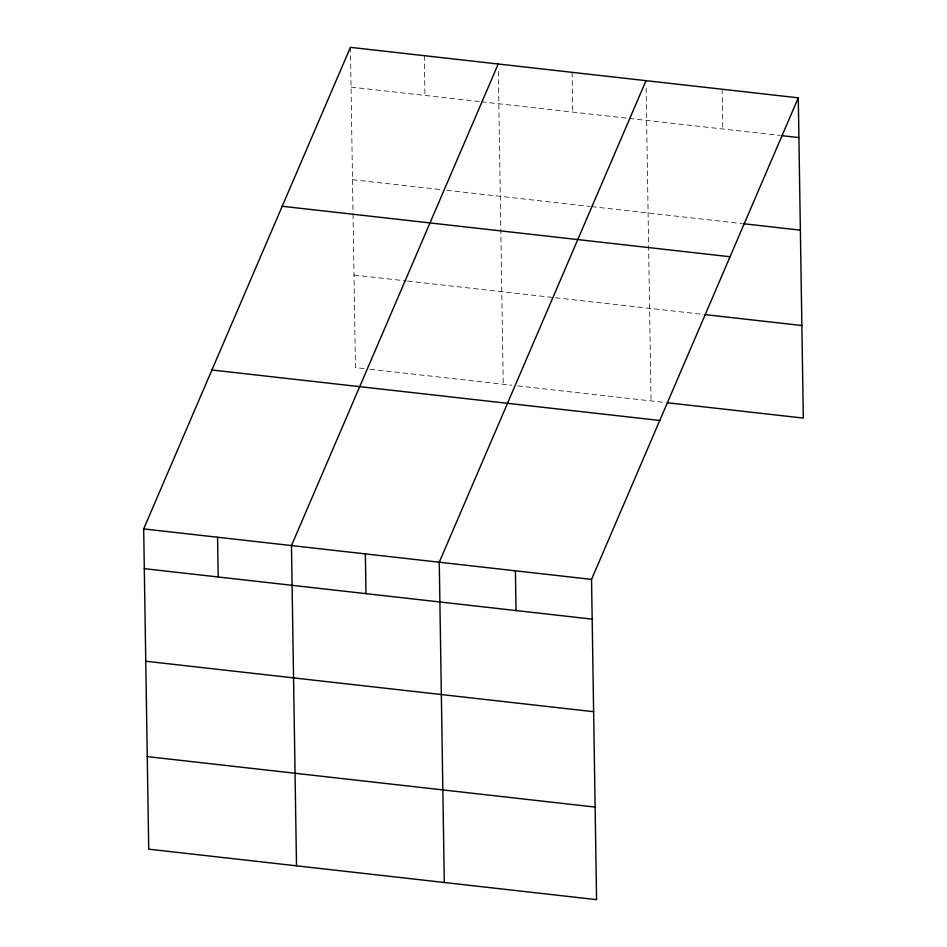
<?xml version="1.0" encoding="UTF-8"?>
<svg xmlns="http://www.w3.org/2000/svg" width="947" height="947" viewBox="0 0 947 947"><rect width="100%" height="100%" fill="white"/><g stroke="black" fill="none" stroke-linecap="round" stroke-linejoin="round"><path stroke-width="0.71" stroke-dasharray="4.74 3.55" d="M351.053 87.1L480.011 101.637M481.455 101.791L627.802 118.292M629.258 118.458L779.878 135.433M352.497 179.67L440.888 189.625M446.688 190.288L590.135 206.446M591.579 206.612L741.797 223.539M354 275.044L406.168 280.916M407.612 281.081L553.959 297.571M555.404 297.737L703.763 314.463M364.145 368.584L355.456 367.614L353.03 213.418M369.946 369.247L511.948 385.251M517.737 385.903L665.694 402.57M722.159 89.243L722.774 128.993M646.126 88.024L651.051 400.924M572.118 72.339L572.746 112.089M498.335 71.368L503.248 384.269M424.327 55.684L424.943 95.422M350.426 47.35L353.006 211.95"/><path stroke-width="1.42" d="M798.285 97.825L591.544 579.386L596.574 899.65L148.715 849.175L143.684 528.911L350.426 47.35L798.285 97.825L803.316 418.089L667.15 402.735M498.217 64.005L291.475 545.567L296.506 865.83M646.02 80.661L439.266 562.234L444.297 882.486M781.346 135.599L798.913 137.575M743.265 223.705L800.369 230.145M282.194 206.268L730.066 256.744M705.231 314.629L801.872 325.519M211.903 369.993L659.775 420.48M143.684 528.911L591.544 579.386M144.299 568.662L592.171 619.137M145.755 661.231L593.627 711.706M147.259 756.606L595.118 807.081M515.405 570.804L516.032 610.555M365.376 553.9L365.992 593.651M217.573 537.245L218.201 576.995"/></g></svg>
